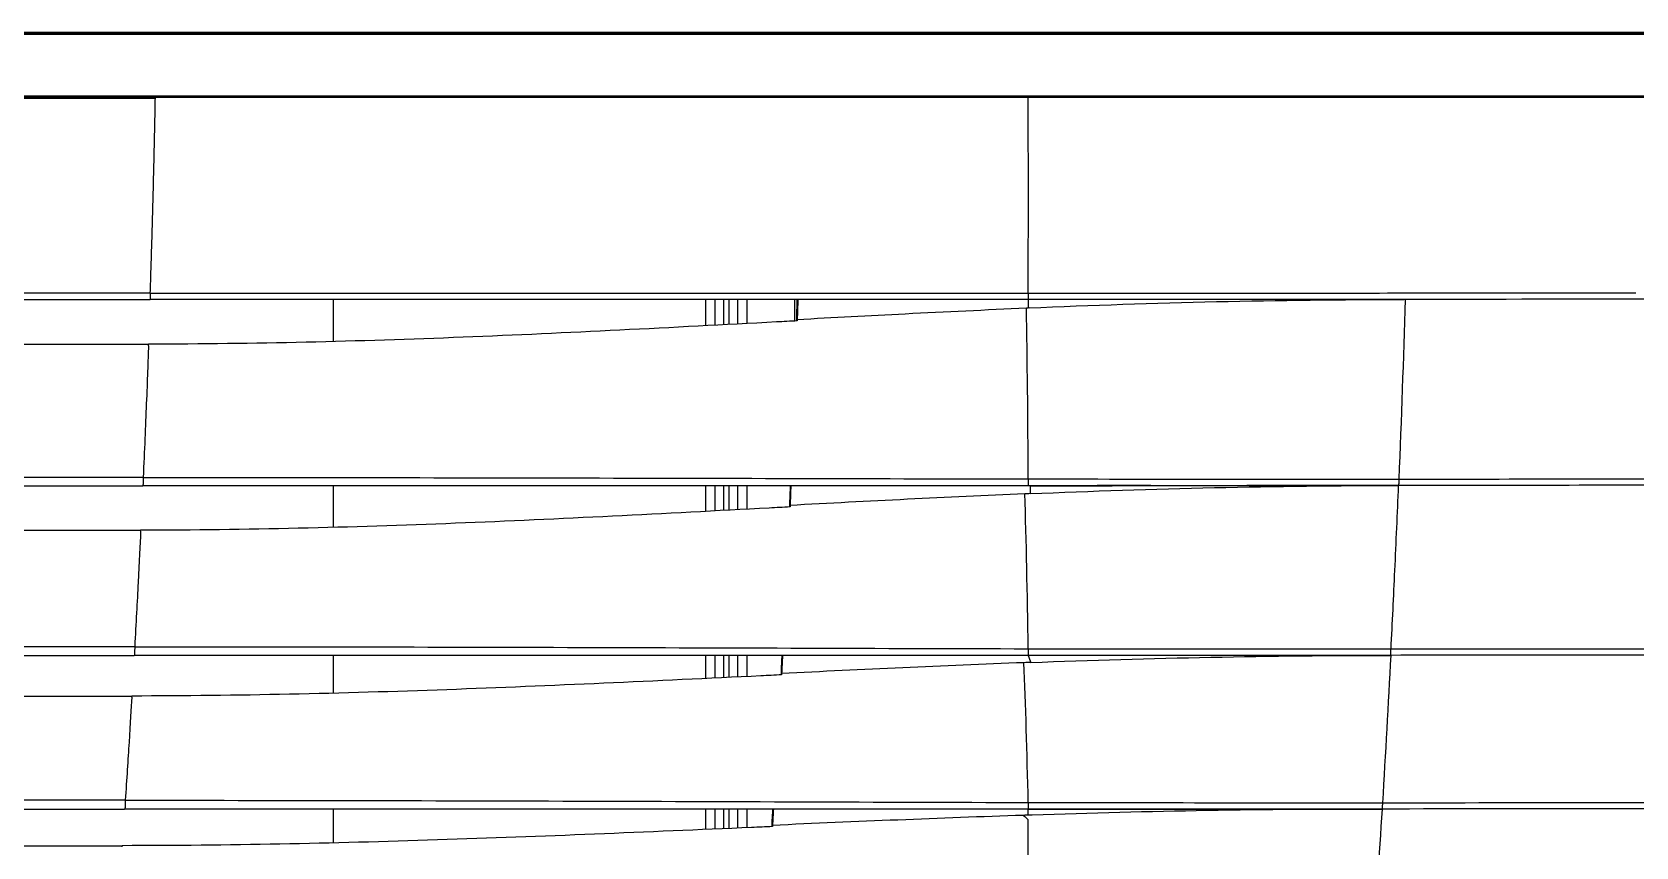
# Model space of a CAD drawing. Header units: millimetres. Extents: x 0 to 504600, y 0 to 118800.
# Drawn here: x 101504.2 to 101702.4, y 56646 to 56746.7 of the extents above; entities that cross this region are included whole.
import ezdxf

# ---------------------------------------------------------------- set-up
doc = ezdxf.new("R2010")
doc.units = ezdxf.units.MM
doc.header["$LTSCALE"] = 200
doc.layers.add('LG-AIRCON', color=240, linetype='Continuous')

# ---------------------------------------------------------------- blocks, each defined once
blk = doc.blocks.new('A$C7F214049')
at = {"layer": 'LG-AIRCON', "color": 0}
for p, q in [((923.8, 189.8), (236.16, 189.8)), ((236.16, 189), (923.8, 189)), ((946.38, 189), (946.38, 183.88)), ((992.45, 185.8), (992.45, 189)), ((993.57, 189), (993.57, 185.86)), ((994.68, 185.91), (994.68, 189)), ((995.28, 189), (995.28, 185.94)), ((996.39, 186), (996.39, 189)), ((997.5, 189), (997.5, 186.06)), ((1003.45, 186.36), (1003.45, 189)), ((1003.69, 187.15), (1003.71, 187.61)), ((797.28, 183.5), (923.59, 183.5)), ((922.92, 167.02), (237.04, 167.02)), ((237.08, 166), (922.88, 166)), ((946.38, 166), (946.38, 160.85)), ((992.45, 162.85), (992.45, 166)), ((993.57, 166), (993.57, 162.91)), ((994.68, 162.96), (994.68, 166)), ((995.28, 166), (995.28, 162.99)), ((996.39, 163.05), (996.39, 166)), ((997.5, 166), (997.5, 163.11)), ((1002.82, 164.63), (1002.79, 163.9)), ((1002.82, 164.54), (1002.8, 164.03)), ((797.28, 160.5), (922.59, 160.5)), ((921.87, 146.1), (238.09, 146.1)), ((238.15, 145), (921.81, 145)), ((946.38, 145), (946.38, 140.36)), ((992.45, 142.19), (992.45, 145)), ((993.57, 145), (993.57, 142.24)), ((994.68, 142.29), (994.68, 145)), ((995.28, 145), (995.28, 142.32)), ((996.39, 142.37), (996.39, 145)), ((997.5, 145), (997.5, 142.42)), ((797.28, 140), (921.51, 140)), ((920.71, 127.11), (239.25, 127.11)), ((239.33, 126), (920.63, 126)), ((946.38, 125.98), (946.38, 121.84)), ((992.45, 123.52), (992.45, 126)), ((993.57, 125.98), (993.57, 123.55)), ((994.68, 123.61), (994.68, 126)), ((995.28, 125.98), (995.28, 123.62)), ((996.39, 123.68), (996.39, 126)), ((997.5, 125.98), (997.5, 123.71)), ((1000.65, 125.13), (1000.61, 124.46)), ((1000.65, 125.03), (1000.62, 124.55)), ((797.28, 121.5), (920.32, 121.5))]:
    blk.add_line(p, q, dxfattribs=at)
for points, knots in [([(580, 222.08), (580.13, 222.08), (580.27, 222.08), (580.93, 222.08), (581.47, 222.08), (584.13, 222.08), (586.27, 222.08), (596.93, 222.08), (605.47, 222.08), (648.13, 222.08), (682.27, 222.08), (785.86, 222.08), (855.33, 222.07), (924.79, 222.08)], [0, 0, 0, 0, 0.00116, 0.00116, 0.005801, 0.005801, 0.024363, 0.024363, 0.098611, 0.098611, 0.395603, 0.395603, 1, 1, 1, 1]), ([(580, 222), (676.56, 222), (773.13, 222), (893.83, 222), (917.97, 222), (966.25, 222), (990.39, 222), (1038.62, 222), (1062.72, 222), (1098.83, 222), (1110.87, 222), (1128.91, 222), (1134.92, 222), (1146.94, 222), (1152.95, 222), (1158.95, 222)], [0, 0, 0, 0, 0.5, 0.5, 0.625, 0.625, 0.75, 0.75, 0.875, 0.875, 0.9375, 0.9375, 0.96875, 0.96875, 1, 1, 1, 1]), ([(924.79, 222.08), (944.36, 222.08), (963.93, 222.08), (1003.07, 222.08), (1022.63, 222.08), (1061.73, 222.09), (1081.25, 222.08), (1110.48, 222.08), (1120.21, 222.08), (1134.78, 222.08), (1139.63, 222.08), (1149.32, 222.07), (1154.16, 222.05), (1158.98, 222.08)], [0, 0, 0, 0, 0.25, 0.25, 0.5, 0.5, 0.75, 0.75, 0.875, 0.875, 0.9375, 0.9375, 1, 1, 1, 1]), ([(580, 221.94), (676.62, 221.94), (773.24, 221.94), (894.01, 221.94), (918.17, 221.94), (966.48, 221.94), (990.64, 221.94), (1038.91, 221.94), (1063.04, 221.94), (1099.14, 221.94), (1111.16, 221.94), (1129.16, 221.94), (1135.15, 221.94), (1147.12, 221.94), (1153.11, 221.94), (1159.05, 221.94)], [0, 0, 0, 0, 0.5, 0.5, 0.625, 0.625, 0.75, 0.75, 0.875, 0.875, 0.9375, 0.9375, 0.96875, 0.96875, 1, 1, 1, 1]), ([(1158.98, 221.8), (1153.03, 221.8), (1147.05, 221.8), (1135.08, 221.8), (1129.09, 221.8), (1111.11, 221.8), (1099.1, 221.8), (1063.02, 221.8), (1038.89, 221.8), (990.61, 221.8), (966.46, 221.8), (918.15, 221.8), (894, 221.8), (773.23, 221.8), (676.61, 221.8), (580, 221.8)], [0, 0, 0, 0, 0.03125, 0.03125, 0.0625, 0.0625, 0.125, 0.125, 0.25, 0.25, 0.375, 0.375, 0.5, 0.5, 1, 1, 1, 1]), ([(1158.97, 221.94), (1154.15, 221.91), (1149.31, 221.93), (1139.62, 221.94), (1134.77, 221.94), (1120.2, 221.94), (1110.47, 221.94), (1081.25, 221.94), (1061.72, 221.95), (1022.63, 221.94), (1003.07, 221.94), (963.93, 221.94), (944.36, 221.94), (924.79, 221.94)], [0, 0, 0, 0, 0.0625, 0.0625, 0.125, 0.125, 0.25, 0.25, 0.5, 0.5, 0.75, 0.75, 1, 1, 1, 1]), ([(580, 214.2), (676.59, 214.2), (773.19, 214.2), (893.93, 214.2), (918.08, 214.2), (966.38, 214.2), (990.53, 214.2), (1038.79, 214.2), (1062.92, 214.2), (1098.99, 214.2), (1111, 214.2), (1128.98, 214.2), (1134.97, 214.2), (1146.93, 214.2), (1152.91, 214.2), (1158.87, 214.2)], [0, 0, 0, 0, 0.5, 0.5, 0.625, 0.625, 0.75, 0.75, 0.875, 0.875, 0.9375, 0.9375, 0.96875, 0.96875, 1, 1, 1, 1]), ([(1158.83, 214), (1152.88, 214), (1146.9, 214), (1134.94, 214), (1128.95, 214), (1110.97, 214), (1098.96, 214), (1062.89, 214), (1038.76, 214), (990.5, 214), (966.35, 214), (918.06, 214), (893.91, 214), (773.18, 214), (676.59, 214), (580, 214)], [0, 0, 0, 0, 0.03125, 0.03125, 0.0625, 0.0625, 0.125, 0.125, 0.25, 0.25, 0.375, 0.375, 0.5, 0.5, 1, 1, 1, 1]), ([(985.52, 214), (978.88, 214), (967.31, 214), (952.49, 214), (942.75, 214), (937.95, 214), (936.39, 214)], [0, 0, 0, 0, 0.405148, 0.706844, 0.905122, 1, 1, 1, 1]), ([(923.8, 189.8), (941.89, 189.8), (959.98, 189.8), (996.14, 189.8), (1014.22, 189.8), (1032.29, 189.8)], [0, 0, 0, 0, 0.5, 0.5, 1, 1, 1, 1]), ([(1032.29, 189), (1014.22, 189), (996.14, 189), (959.98, 189), (941.89, 189), (923.8, 189)], [0, 0, 0, 0, 0.5, 0.5, 1, 1, 1, 1]), ([(1003.71, 187.61), (1003.71, 187.66), (1003.71, 187.71), (1003.72, 188.08), (1003.74, 188.41), (1003.75, 188.83), (1003.75, 188.91), (1003.75, 189)], [0, 0, 0, 0, 0.105618, 0.105618, 0.816744, 0.816744, 1, 1, 1, 1]), ([(1032.29, 189.8), (1032.29, 189.71), (1032.29, 189.53), (1032.29, 189.27), (1032.29, 189.05), (1032.29, 189.02), (1032.29, 189)], [0, 0, 0, 0, 0.200582, 0.434189, 0.700711, 1, 1, 1, 1]), ([(1157.89, 189.09), (1147.51, 189.08), (1137.08, 189.07), (1116.19, 189.06), (1105.73, 189.05), (1074.31, 189.03), (1053.31, 189.01), (1032.29, 189)], [0, 0, 0, 0, 0.25, 0.25, 0.5, 0.5, 1, 1, 1, 1]), ([(1063.9, 189.82), (1074.39, 189.82), (1084.86, 189.83), (1099.34, 189.84), (1103.37, 189.84), (1107.39, 189.84)], [0, 0, 0, 0, 0.722222, 0.722222, 1, 1, 1, 1]), ([(1003.75, 186.38), (1002.89, 186.33), (995.58, 185.94), (981.83, 185.21), (962.47, 184.31), (943.05, 183.67), (930.08, 183.5), (923.59, 183.5)], [0, 0, 0, 0, 0.032047, 0.274035, 0.516024, 0.758012, 1, 1, 1, 1]), ([(1003.69, 186.37), (1003.69, 186.38), (1003.69, 186.38), (1003.69, 186.49), (1003.69, 186.6), (1003.69, 186.8), (1003.69, 186.89), (1003.69, 187.04), (1003.69, 187.11), (1003.69, 187.15)], [0, 0, 0, 0, 0.008299, 0.008299, 0.338366, 0.338366, 0.669206, 0.669206, 1, 1, 1, 1]), ([(1003.74, 186.56), (1008.19, 186.8), (1012.64, 187.04), (1022.08, 187.52), (1027.07, 187.76), (1032.07, 187.97)], [0, 0, 0, 0, 0.47145, 0.47145, 1, 1, 1, 1]), ([(923.58, 183.31), (923.52, 181.5), (923.34, 176.71), (923.07, 170.32), (922.92, 167.02)], [0, 0, 0, 0, 0.515547, 1, 1, 1, 1]), ([(922.92, 167.02), (922.93, 166.89), (922.93, 166.59), (922.91, 166.12), (922.89, 166.04), (922.88, 166)], [0, 0, 0, 0, 0.280618, 0.614162, 1, 1, 1, 1]), ([(922.92, 167.02), (941.16, 167.02), (959.39, 167), (995.85, 166.92), (1014.08, 166.87), (1032.29, 166.84)], [0, 0, 0, 0, 0.5, 0.5, 1, 1, 1, 1]), ([(1032.29, 166.84), (1032.29, 166.75), (1032.29, 166.56), (1032.29, 166.29), (1032.29, 166.05), (1032.29, 166.02), (1032.29, 166)], [0, 0, 0, 0, 0.201469, 0.435378, 0.701607, 1, 1, 1, 1]), ([(1078.09, 166.82), (1078.09, 166.69), (1078.08, 166.43), (1078.06, 166.1), (1078.06, 166.06), (1078.05, 166.03)], [0, 0, 0, 0, 0.313258, 0.646434, 1, 1, 1, 1]), ([(1078.09, 166.82), (1091.33, 166.83), (1104.56, 166.84), (1130.96, 166.86), (1144.14, 166.86), (1157.25, 166.87)], [0, 0, 0, 0, 0.5, 0.5, 1, 1, 1, 1]), ([(1032.29, 166), (1014.07, 166), (995.83, 166), (959.36, 166), (941.12, 166), (922.88, 166)], [0, 0, 0, 0, 0.5, 0.5, 1, 1, 1, 1]), ([(1002.88, 166), (1002.88, 165.95), (1002.88, 165.91), (1002.87, 165.64), (1002.86, 165.42), (1002.84, 164.98), (1002.83, 164.76), (1002.82, 164.54)], [0, 0, 0, 0, 0.096424, 0.096424, 0.548292, 0.548292, 1, 1, 1, 1]), ([(1032.52, 166), (1037.44, 166), (1047.42, 166.01), (1062.6, 166.02), (1072.85, 166.03), (1078.05, 166.03)], [0, 0, 0, 0, 0.323657, 0.656978, 1, 1, 1, 1]), ([(1077.12, 145.82), (1077.29, 149.06), (1077.62, 155.8), (1077.91, 162.54), (1078.05, 166.03)], [0, 0, 0, 0, 0.480537, 1, 1, 1, 1]), ([(1157.11, 166.09), (1144.03, 166.08), (1130.86, 166.07), (1104.49, 166.05), (1091.28, 166.04), (1078.05, 166.03)], [0, 0, 0, 0, 0.5, 0.5, 1, 1, 1, 1]), ([(1002.85, 163.38), (1002, 163.33), (994.68, 162.94), (980.92, 162.21), (961.53, 161.31), (942.1, 160.67), (929.12, 160.5), (922.62, 160.5)], [0, 0, 0, 0, 0.032102, 0.274077, 0.516051, 0.758026, 1, 1, 1, 1]), ([(1002.8, 164.03), (1002.8, 163.99), (1002.79, 163.93), (1002.79, 163.79), (1002.79, 163.71), (1002.79, 163.54), (1002.79, 163.46), (1002.79, 163.38)], [0, 0, 0, 0, 0.349868, 0.349868, 0.699793, 0.699793, 1, 1, 1, 1]), ([(922.61, 160.33), (922.54, 158.74), (922.33, 154.59), (922.03, 148.99), (921.87, 146.1)], [0, 0, 0, 0, 0.520349, 1, 1, 1, 1]), ([(921.87, 146.1), (921.87, 145.95), (921.87, 145.64), (921.85, 145.13), (921.82, 145.04), (921.81, 145)], [0, 0, 0, 0, 0.283259, 0.616718, 1, 1, 1, 1]), ([(1032.29, 145), (1013.89, 145), (995.48, 145), (958.65, 145), (940.23, 145), (921.81, 145)], [0, 0, 0, 0, 0.5, 0.5, 1, 1, 1, 1]), ([(921.87, 146.1), (940.28, 146.1), (958.69, 146.06), (995.5, 145.96), (1013.9, 145.89), (1032.29, 145.85)], [0, 0, 0, 0, 0.5, 0.5, 1, 1, 1, 1]), ([(1001.85, 145), (1001.84, 144.83), (1001.83, 144.66), (1001.81, 144.26), (1001.79, 144.02), (1001.78, 143.79)], [0, 0, 0, 0, 0.416719, 0.416719, 1, 1, 1, 1]), ([(1032.29, 145.85), (1032.29, 145.76), (1032.29, 145.57), (1032.29, 145.29), (1032.29, 145.05), (1032.29, 145.02), (1032.29, 145)], [0, 0, 0, 0, 0.201625, 0.435584, 0.701762, 1, 1, 1, 1]), ([(1077.08, 145.03), (1077.08, 145.05), (1077.09, 145.1), (1077.1, 145.42), (1077.12, 145.69), (1077.12, 145.82)], [0, 0, 0, 0, 0.347257, 0.680379, 1, 1, 1, 1]), ([(1156.18, 145.09), (1143.08, 145.08), (1129.91, 145.07), (1103.53, 145.05), (1090.31, 145.04), (1077.08, 145.03)], [0, 0, 0, 0, 0.5, 0.5, 1, 1, 1, 1]), ([(1077.12, 145.82), (1090.37, 145.83), (1103.6, 145.83), (1130.02, 145.85), (1143.2, 145.85), (1156.32, 145.86)], [0, 0, 0, 0, 0.5, 0.5, 1, 1, 1, 1]), ([(1001.75, 143.27), (1001.75, 143.23), (1001.75, 143.17), (1001.74, 143.03), (1001.74, 142.95), (1001.74, 142.79), (1001.74, 142.7), (1001.74, 142.61)], [0, 0, 0, 0, 0.346969, 0.346969, 0.69399, 0.69399, 1, 1, 1, 1]), ([(1001.81, 142.62), (1000.96, 142.57), (993.63, 142.22), (979.85, 141.56), (960.45, 140.74), (941.01, 140.16), (928.01, 140), (921.52, 140)], [0, 0, 0, 0, 0.032065, 0.274049, 0.516032, 0.758016, 1, 1, 1, 1]), ([(921.51, 139.86), (921.43, 138.51), (921.21, 134.85), (920.88, 129.74), (920.71, 127.11)], [0, 0, 0, 0, 0.523659, 1, 1, 1, 1]), ([(920.71, 127.11), (920.71, 126.96), (920.71, 126.65), (920.69, 126.13), (920.65, 126.04), (920.63, 126)], [0, 0, 0, 0, 0.284, 0.61738, 1, 1, 1, 1]), ([(920.71, 127.11), (939.31, 127.11), (957.91, 127.07), (995.11, 126.96), (1013.71, 126.89), (1032.29, 126.84)], [0, 0, 0, 0, 0.5, 0.5, 1, 1, 1, 1]), ([(1032.29, 126.84), (1032.29, 126.76), (1032.29, 126.57), (1032.29, 126.29), (1032.29, 126.05), (1032.29, 126.02), (1032.29, 126)], [0, 0, 0, 0, 0.201409, 0.435293, 0.701542, 1, 1, 1, 1]), ([(1032.29, 126), (1013.7, 126), (995.09, 126), (957.87, 126), (939.25, 126), (920.63, 126)], [0, 0, 0, 0, 0.5, 0.5, 1, 1, 1, 1]), ([(1000.71, 126), (1000.7, 125.86), (1000.69, 125.71), (1000.67, 125.39), (1000.66, 125.21), (1000.65, 125.03)], [0, 0, 0, 0, 0.44253, 0.44253, 1, 1, 1, 1]), ([(1000.8, 126), (1000.8, 126), (1000.8, 126), (1000.76, 125.34), (1000.72, 124.67), (1000.68, 124.01)], [0, 0, 0, 0, 0.000122, 0.000122, 1, 1, 1, 1]), ([(1032.29, 126), (1037.01, 126), (1046.58, 126.01), (1061.09, 126.02), (1070.85, 126.03), (1075.79, 126.03)], [0, 0, 0, 0, 0.325719, 0.65904, 1, 1, 1, 1]), ([(1076.06, 126.81), (1076.05, 126.68), (1076.04, 126.41), (1076.01, 126.1), (1076.01, 126.05), (1076.01, 126.03)], [0, 0, 0, 0, 0.321218, 0.654292, 1, 1, 1, 1]), ([(1000.68, 123.85), (999.82, 123.82), (992.49, 123.5), (978.7, 122.9), (959.28, 122.17), (939.82, 121.64), (926.83, 121.5), (920.33, 121.5)], [0, 0, 0, 0, 0.032064, 0.274048, 0.516032, 0.758016, 1, 1, 1, 1]), ([(1000.62, 124.55), (1000.61, 124.51), (1000.61, 124.46), (1000.61, 124.33), (1000.61, 124.25), (1000.61, 124.08), (1000.61, 123.98), (1000.61, 123.87), (1000.61, 123.86), (1000.61, 123.85)], [0, 0, 0, 0, 0.322849, 0.322849, 0.645744, 0.645744, 0.967906, 0.967906, 1, 1, 1, 1]), ([(1032.29, 108.82), (1032.29, 110.34), (1032.29, 113.26), (1032.29, 117.43), (1032.29, 121.21), (1032.29, 123.57), (1032.29, 124.69)], [0, 0, 0, 0, 0.282848, 0.544238, 0.783422, 1, 1, 1, 1])]:
    blk.add_open_spline(points, degree=3, knots=knots, dxfattribs=at)
for points, degree in [([(580.18, 213.92), (694.93, 213.92), (809.68, 213.94), (924.43, 213.92)], 3), ([(923.8, 189.8), (924.2, 201.88), (924.43, 213.96)], 2), ([(936.39, 214), (932.41, 214), (928.42, 214), (924.43, 214)], 3), ([(994.17, 214), (991.29, 214), (988.4, 214), (985.52, 214)], 3), ([(1032.29, 214), (1019.59, 214), (1006.88, 214), (994.17, 214)], 3), ([(1036.26, 214), (1034.94, 214), (1033.61, 214), (1032.29, 214)], 3), ([(1032.29, 189.8), (1032.31, 197.86), (1032.31, 205.93), (1032.29, 214)], 3), ([(923.8, 189.8), (923.8, 189.38), (923.8, 189), (923.8, 189)], 3), ([(1003.75, 189), (1003.73, 188.32), (1003.71, 187.63)], 2), ([(1003.82, 189), (1003.79, 188.19), (1003.77, 187.38), (1003.74, 186.56)], 3), ([(1032.29, 189.8), (1042.83, 189.8), (1053.37, 189.81), (1063.9, 189.82)], 3), ([(1032.29, 189), (1032.29, 188.66), (1032.29, 188.32), (1032.29, 187.98)], 3), ([(1032.41, 187.98), (1047.82, 188.65), (1063.3, 189.02), (1078.7, 189.03)], 3), ([(1078.87, 189.03), (1078.65, 181.64), (1078.39, 174.23), (1078.09, 166.82)], 3), ([(1003.74, 186.56), (1003.74, 186.5), (1003.74, 186.44), (1003.75, 186.38)], 3), ([(1032.07, 187.97), (1032.14, 187.97), (1032.22, 187.98), (1032.29, 187.98)], 3), ([(1032.29, 166.84), (1032.25, 174.39), (1032.18, 181.7), (1032.07, 187.97)], 3), ([(1032.41, 187.98), (1032.37, 187.98), (1032.33, 187.98), (1032.29, 187.98)], 3), ([(923.59, 183.5), (923.59, 183.5), (923.59, 183.5), (923.59, 183.5)], 3), ([(923.59, 183.31), (923.59, 183.34), (923.59, 183.38), (923.59, 183.42), (923.59, 183.46), (923.59, 183.5)], 5), ([(1032.29, 166.84), (1047.57, 166.82), (1062.84, 166.81), (1078.09, 166.82)], 3), ([(1002.88, 166), (1002.85, 165.29), (1002.82, 164.57)], 2), ([(1002.96, 166), (1002.92, 165.19), (1002.89, 164.37), (1002.85, 163.56)], 3), ([(1031.88, 164.99), (1022.18, 164.59), (1012.51, 164.08), (1002.85, 163.56)], 3), ([(1032.54, 165.02), (1032.32, 165.01), (1032.1, 165), (1031.88, 164.99)], 3), ([(1032.29, 145.85), (1032.18, 152.71), (1032.05, 159.29), (1031.88, 164.99)], 3), ([(1047.44, 166.01), (1042.39, 166.01), (1037.34, 166), (1032.29, 166)], 3), ([(1032.52, 166), (1032.54, 165.67), (1032.55, 165.35), (1032.54, 165.02)], 3), ([(1032.54, 165.02), (1047.7, 165.66), (1062.91, 166.02), (1078.05, 166.03)], 3), ([(1078.05, 166.03), (1071.81, 166.03), (1065.57, 166.02), (1059.32, 166.02)], 3), ([(1078.05, 166.03), (1078.05, 166.03)], 1), ([(1002.85, 163.56), (1002.85, 163.5), (1002.85, 163.44), (1002.85, 163.38)], 3), ([(922.62, 160.5), (922.61, 160.5), (922.6, 160.5), (922.59, 160.5)], 3), ([(922.62, 160.33), (922.61, 160.38), (922.6, 160.44), (922.59, 160.5)], 3), ([(1001.84, 145), (1001.81, 144.41), (1001.78, 143.83)], 2), ([(1001.93, 144.98), (1001.89, 144.25), (1001.85, 143.52), (1001.81, 142.78)], 3), ([(1032.29, 145.85), (1047.25, 145.82), (1062.2, 145.81), (1077.12, 145.82)], 3), ([(1077.08, 145.03), (1062.17, 145.02), (1047.23, 145.01), (1032.29, 145)], 3), ([(1032.29, 145), (1032.4, 144.71), (1032.51, 144.43), (1032.62, 144.15)], 3), ([(1032.62, 144.15), (1047.43, 144.71), (1062.3, 145.02), (1077.08, 145.03)], 3), ([(1077.08, 145.03), (1076.77, 138.97), (1076.43, 132.89), (1076.06, 126.81)], 3), ([(1077.08, 145.03), (1077.08, 145.03), (1077.08, 145.03), (1077.08, 145.03)], 3), ([(1001.78, 143.83), (1001.75, 143.3)], 1), ([(1001.78, 143.79), (1001.77, 143.61), (1001.76, 143.44), (1001.75, 143.26)], 3), ([(1031.76, 144.12), (1021.76, 143.75), (1011.78, 143.27), (1001.81, 142.78)], 3), ([(1001.81, 142.78), (1001.81, 142.73), (1001.81, 142.67), (1001.81, 142.62)], 3), ([(1032.62, 144.15), (1032.33, 144.14), (1032.05, 144.13), (1031.76, 144.12)], 3), ([(1032.29, 126.84), (1032.14, 133.07), (1031.98, 139.02), (1031.76, 144.12)], 3), ([(921.51, 139.86), (921.51, 139.89), (921.51, 139.91), (921.51, 139.94), (921.51, 139.97), (921.51, 140)], 5), ([(921.52, 140), (921.52, 140), (921.51, 140), (921.51, 140)], 3), ([(1032.29, 126.84), (1046.89, 126.82), (1061.49, 126.8), (1076.06, 126.81)], 3), ([(1000.71, 126), (1000.68, 125.54), (1000.65, 125.08)], 2), ([(1031.7, 125.25), (1021.35, 124.9), (1011.01, 124.47), (1000.68, 124.01)], 3), ([(1032.29, 125.27), (1032.09, 125.26), (1031.9, 125.25), (1031.7, 125.25)], 3), ([(1031.7, 125.25), (1031.9, 125.06), (1032.09, 124.88), (1032.29, 124.69)], 3), ([(1075.79, 126.03), (1061.31, 126.02), (1046.8, 126.01), (1032.29, 126)], 3), ([(1032.29, 125.27), (1032.29, 125.51), (1032.29, 125.75), (1032.29, 126)], 3), ([(1032.79, 125.28), (1032.62, 125.28), (1032.45, 125.27), (1032.29, 125.27)], 3), ([(1076.01, 126.03), (1061.64, 126.02), (1047.19, 125.76), (1032.79, 125.28)], 3), ([(1076.01, 126.03), (1075.66, 120.3), (1075.28, 114.53), (1074.88, 108.79)], 3), ([(1075.79, 126.03), (1075.86, 126.03), (1075.94, 126.03), (1076.01, 126.03)], 3), ([(1130.49, 126.07), (1112.38, 126.06), (1094.21, 126.04), (1076.01, 126.03)], 3), ([(1076.01, 126.03), (1076.01, 126.03)], 1), ([(1076.06, 126.81), (1094.24, 126.82), (1112.39, 126.83), (1130.49, 126.84)], 3), ([(1000.68, 124.01), (1000.68, 123.96), (1000.68, 123.91), (1000.68, 123.85)], 3), ([(920.32, 121.35), (920.32, 121.38), (920.32, 121.41), (920.32, 121.44), (920.32, 121.47), (920.32, 121.5)], 5), ([(920.33, 121.5), (920.32, 121.5), (920.32, 121.5), (920.32, 121.5)], 3)]:
    blk.add_open_spline(points, degree=degree, dxfattribs=at)

msp = doc.modelspace()

# ---------------------------------------------------------------- block references
at = {"layer": 'LG-AIRCON', "color": 200}
msp.add_blockref('A$C7F214049', (100595.03, 56524.64), dxfattribs=at)

doc.saveas('drawing.dxf')
